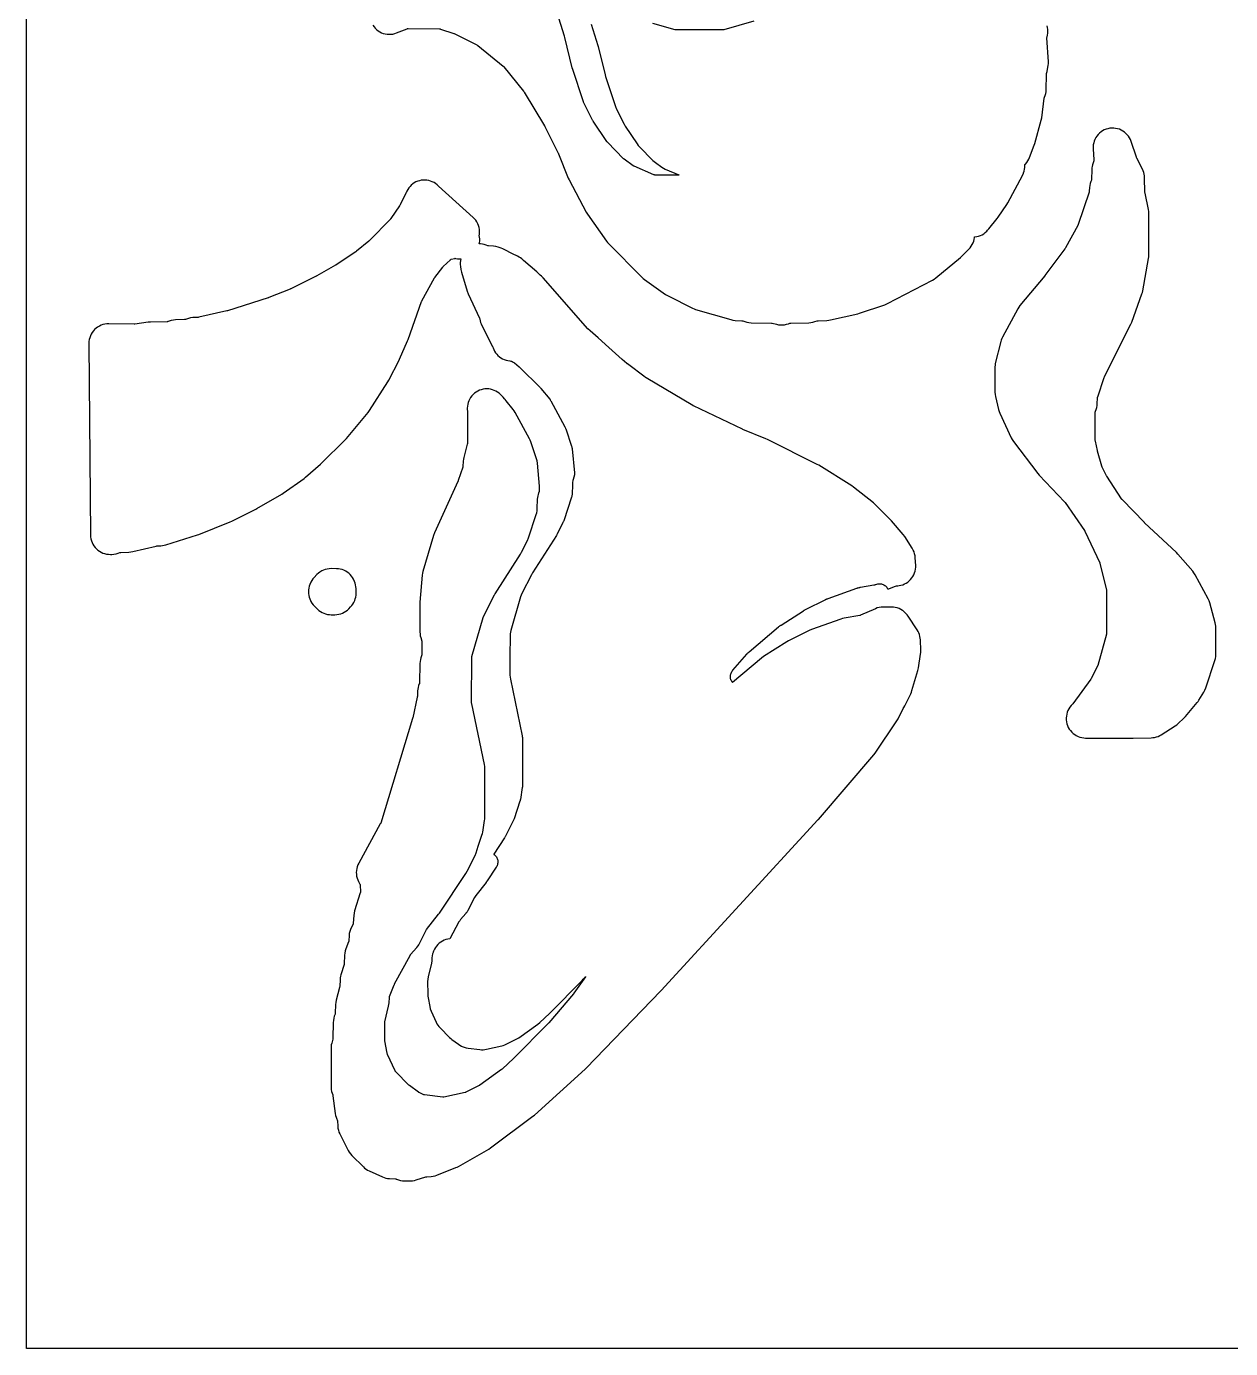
# Model space of a CAD drawing. Header units: millimetres. Extents: x 0 to 300, y 0 to 300.
# Drawn here: x 0 to 154.4, y 0 to 169.5 of the extents above; entities that cross this region are included whole.
import ezdxf

# ---------------------------------------------------------------- set-up
doc = ezdxf.new("R2010")
doc.units = ezdxf.units.MM
doc.layers.add('CUT', color=7, linetype='CONTINUOUS')

msp = doc.modelspace()

# ---------------------------------------------------------------- linework, layer by layer
at = {"layer": 'CUT'}
for points in [[(0.0614, 0), (0.0029, 0.0029), (0, 0.0614), (0, 299.9386), (0.0029, 299.9971), (0.0614, 300), (299.9341, 300), (299.9926, 299.9971), (299.9954, 299.9386), (299.9954, 0.0614), (299.9926, 0.0029), (299.9341, 0)], [(124.7266, 120.1309), (124.8174, 119.9068), (126.2771, 116.751), (126.4031, 116.5131), (126.554, 116.2901), (129.6802, 112.1665), (129.8616, 111.9533), (133.1241, 108.5257), (133.1273, 108.5222), (133.1737, 108.4659), (133.1835, 108.4525), (135.676, 104.8828), (135.679, 104.8782), (135.7211, 104.8059), (135.7296, 104.7888), (137.6202, 100.7307), (137.6276, 100.7137), (137.654, 100.6386), (137.6588, 100.6207), (138.4777, 97.2706), (138.4824, 97.2486), (138.494, 97.1523), (138.4947, 97.1299), (138.4977, 91.677), (138.4973, 91.6599), (138.494, 91.6231), (138.4872, 91.5865), (138.4831, 91.5704), (137.3635, 87.5731), (137.3581, 87.5557), (137.3298, 87.4826), (137.322, 87.4661), (136.5259, 85.8847), (136.5235, 85.8801), (136.482, 85.8118), (136.4717, 85.7969), (134.1763, 82.6619), (134.1635, 82.6454), (134.0634, 82.5365), (133.956, 82.4273), (133.7997, 82.2328), (133.6636, 82.0237), (133.549, 81.8021), (133.4571, 81.5702), (133.3887, 81.3303), (133.3446, 81.0847), (133.3251, 80.836), (133.3306, 80.5865), (133.3609, 80.3389), (133.4157, 80.0955), (133.4945, 79.8588), (133.5965, 79.6311), (133.7207, 79.4147), (133.8659, 79.2118), (134.0305, 79.0244), (134.213, 78.8543), (134.4116, 78.7032), (134.6242, 78.5727), (134.8488, 78.464), (135.0831, 78.3783), (135.3248, 78.3163), (135.5714, 78.2787), (135.8206, 78.2659), (141.8806, 78.2572), (141.927, 78.2576), (144.2127, 78.2968), (144.4416, 78.3113), (144.6683, 78.3467), (144.8908, 78.4027), (145.1072, 78.4789), (145.3157, 78.5745), (145.5146, 78.689), (147.309, 79.834), (147.494, 79.9642), (147.6664, 80.1105), (148.4046, 80.7968), (148.6117, 81.0139), (150.1231, 82.802), (150.2421, 82.9544), (150.349, 83.1156), (150.9832, 84.1569), (151.1181, 84.41), (151.2231, 84.677), (152.3825, 88.2065), (152.4515, 88.4613), (152.4933, 88.7221), (152.5073, 88.9857), (152.5086, 92.3912), (152.499, 92.6107), (152.4702, 92.8284), (152.4224, 93.0428), (151.7384, 95.5807), (151.6459, 95.8581), (151.5217, 96.1228), (149.8538, 99.1952), (149.7113, 99.4267), (149.5445, 99.6413), (147.6373, 101.8382), (147.4583, 102.0241), (143.3854, 105.8382), (143.3646, 105.8582), (143.3442, 105.8787), (140.4898, 108.8241), (140.4774, 108.8375), (140.4282, 108.8992), (140.4179, 108.9143), (138.5282, 111.8272), (138.4907, 111.889), (138.4571, 111.9529), (137.9437, 113.0041), (137.9414, 113.0091), (137.9107, 113.088), (137.9049, 113.1063), (137.3487, 115.0496), (137.3391, 115.0849), (137.3307, 115.1206), (137.0674, 116.3126), (137.0637, 116.3317), (137.0542, 116.415), (137.0535, 116.4344), (137.0305, 118.5612), (137.0305, 118.5728), (137.0307, 118.5976), (137.0558, 120.0404), (137.0567, 120.0609), (137.0623, 120.1048), (137.0727, 120.1478), (137.0791, 120.1673), (137.1604, 120.3925), (137.2327, 120.629), (137.2813, 120.8716), (137.3057, 121.1178), (137.3433, 121.881), (137.3446, 121.898), (137.3497, 121.9345), (137.3582, 121.9706), (137.3631, 121.9864), (138.1903, 124.467), (138.2206, 124.5479), (138.2566, 124.6263), (141.62, 131.2999), (141.7415, 131.5833), (143.0285, 135.1827), (143.0895, 135.3782), (143.1343, 135.578), (143.8858, 139.7185), (143.9158, 139.9399), (143.926, 140.1632), (143.9295, 145.4976), (143.9162, 145.7569), (143.8761, 146.0134), (143.4388, 148.0942), (143.4357, 148.1111), (143.4271, 148.1844), (143.4263, 148.2016), (143.3784, 150.1003), (143.363, 150.321), (143.3282, 150.5395), (143.2742, 150.7541), (143.2014, 150.9631), (143.1104, 151.1648), (142.3908, 152.5887), (142.3556, 152.6649), (142.3259, 152.7434), (141.6457, 154.7486), (141.5548, 154.9787), (141.4415, 155.1987), (141.307, 155.4064), (141.1527, 155.5997), (140.98, 155.7769), (140.7906, 155.9362), (140.5864, 156.0759), (140.3694, 156.1948), (140.1417, 156.2917), (139.9056, 156.3655), (139.6633, 156.4157), (139.4172, 156.4417), (139.1698, 156.4432), (138.9235, 156.4202), (138.6806, 156.373), (138.4435, 156.3021), (138.2147, 156.208), (137.9962, 156.0918), (137.7904, 155.9546), (137.5991, 155.7977), (137.4242, 155.6226), (137.2675, 155.4311), (137.1305, 155.2251), (137.0145, 155.0065), (136.9207, 154.7776), (136.85, 154.5404), (136.8031, 154.2975), (136.7805, 154.0511), (136.7823, 153.8037), (136.8628, 152.3861), (136.8634, 152.3655), (136.8611, 152.3212), (136.8539, 152.2775), (136.8489, 152.2575), (136.7027, 151.7351), (136.6557, 151.5361), (136.6251, 151.3339), (136.6112, 151.1299), (136.5766, 149.8699), (136.5758, 149.8532), (136.5716, 149.8175), (136.5613, 149.7835), (136.5553, 149.7677), (136.4914, 149.6091), (136.4047, 149.3554), (136.3456, 149.0939), (136.3148, 148.8276), (136.2862, 148.3609), (136.2857, 148.3555), (136.2783, 148.3044), (136.2721, 148.2783), (136.2651, 148.2554), (134.8717, 144.0787), (134.866, 144.0628), (134.8369, 143.9961), (134.8291, 143.9811), (133.2511, 141.1009), (133.2073, 141.0274), (133.1583, 140.9572), (130.6068, 137.5656), (130.5886, 137.5421), (130.5699, 137.5191), (127.3897, 133.703), (127.2382, 133.5013), (127.1078, 133.2854), (125.1603, 129.6593), (125.0695, 129.4721), (124.9947, 129.2779), (124.9362, 129.0782), (124.2377, 126.2619), (124.1963, 126.0592), (124.1717, 125.8538), (124.1642, 125.6471), (124.1801, 122.606), (124.1988, 122.3137), (124.2515, 122.0255), (124.6579, 120.3628)], [(58.508, 66.2031), (58.748, 67.6724), (58.7727, 67.8747), (58.7807, 68.0784), (58.7734, 74.3526), (58.76, 74.6078), (58.7207, 74.8603), (57.0997, 82.6296), (57.096, 82.6498), (57.0874, 82.7347), (57.0869, 82.7553), (57.0969, 88.6011), (57.0973, 88.6197), (57.101, 88.6581), (57.1083, 88.6959), (57.1131, 88.714), (58.5765, 93.7305), (58.582, 93.7476), (58.6091, 93.8167), (58.6168, 93.833), (60.0179, 96.6304), (60.0487, 96.688), (60.0825, 96.7438), (63.3635, 101.8514), (63.4948, 102.082), (64.2459, 103.5798), (64.3839, 103.9132), (65.3801, 106.9159), (65.4446, 107.1466), (65.4866, 107.3824), (65.5059, 107.6212), (65.5498, 108.9603), (65.5511, 108.9818), (65.5637, 109.0702), (65.5684, 109.0912), (65.7235, 109.6988), (65.7676, 109.9089), (65.7935, 110.1221), (65.801, 110.3367), (65.7901, 110.5511), (65.5131, 113.4954), (65.4703, 113.7768), (65.3959, 114.0514), (64.6687, 116.2342), (64.5904, 116.4387), (64.4945, 116.6356), (62.6711, 119.9984), (62.5534, 120.1937), (62.4183, 120.3775), (61.532, 121.4749), (61.5294, 121.4785), (61.3769, 121.6671), (61.375, 121.6693), (61.3029, 121.7586), (61.1193, 121.962), (60.7859, 122.293), (60.6051, 122.4558), (60.4093, 122.6002), (60.2005, 122.725), (59.9805, 122.8288), (59.7514, 122.9108), (59.5155, 122.9701), (59.2749, 123.0062), (59.032, 123.0188), (58.7889, 123.0076), (58.5481, 122.973), (58.3119, 122.915), (58.0823, 122.8344), (57.8617, 122.7319), (57.6521, 122.6084), (57.4555, 122.4651), (57.2738, 122.3034), (57.1086, 122.1248), (56.9616, 121.9309), (56.8341, 121.7237), (56.7274, 121.5051), (56.6424, 121.2772), (56.5799, 121.0421), (56.5407, 120.802), (56.5249, 120.5592), (56.5328, 120.3161), (56.5414, 120.2499), (56.553, 120.1185), (56.5534, 120.1005), (56.5409, 116.0263), (56.5405, 116.0095), (56.5374, 115.9749), (56.5314, 115.9406), (56.5276, 115.9247), (56.0855, 114.2383), (56.0353, 113.9998), (56.0085, 113.7575), (55.9669, 113.0791), (55.9654, 113.0621), (55.9602, 113.0269), (55.9519, 112.9922), (55.947, 112.9763), (55.3754, 111.2534), (55.3523, 111.1897), (55.3257, 111.1274), (52.3077, 104.5648), (52.1796, 104.222), (50.834, 99.6214), (50.7757, 99.377), (50.7422, 99.1279), (50.454, 95.6814), (50.4454, 95.462), (50.4616, 91.8261), (50.473, 91.5985), (50.5051, 91.3729), (50.5576, 91.1511), (50.6962, 90.6654), (50.7007, 90.6481), (50.7077, 90.6115), (50.7113, 90.5743), (50.7118, 90.5568), (50.7214, 89.0355), (50.721, 89.0141), (50.7165, 88.97), (50.7072, 88.9267), (50.7011, 88.9062), (50.5845, 88.5527), (50.5188, 88.3143), (50.4769, 88.0705), (50.4594, 87.8237), (50.4059, 85.3382), (50.405, 85.3186), (50.4001, 85.2786), (50.3875, 85.2403), (50.38, 85.2222), (50.3697, 85.199), (50.2851, 84.9812), (50.2212, 84.7565), (50.1786, 84.5268), (50.1575, 84.2941), (50.128, 83.6125), (50.1269, 83.5952), (50.1176, 83.5244), (50.1142, 83.5074), (49.53, 80.8579), (49.5187, 80.8111), (49.5056, 80.7649), (45.4254, 67.3653), (45.4188, 67.3457), (45.3857, 67.2671), (45.3762, 67.2488), (42.6102, 62.2221), (42.5025, 62.0013), (42.4169, 61.771), (42.3544, 61.5335), (42.3155, 61.291), (42.3006, 61.0458), (42.3098, 60.8003), (42.3431, 60.5569), (42.4001, 60.318), (42.4803, 60.0858), (42.5828, 59.8626), (42.7509, 59.5396), (42.7604, 59.5201), (42.7766, 59.4785), (42.7833, 59.4344), (42.7847, 59.4128), (42.8209, 58.5285), (42.8212, 58.5115), (42.8196, 58.4762), (42.812, 58.4421), (42.8072, 58.4255), (42.079, 56.1003), (42.0057, 55.8042), (41.9691, 55.5015), (41.9113, 54.5295), (41.9096, 54.5093), (41.9029, 54.4683), (41.888, 54.4294), (41.8793, 54.4112), (41.6418, 53.9412), (41.5362, 53.702), (41.4561, 53.453), (41.4025, 53.197), (41.376, 52.9368), (41.3427, 52.2642), (41.3412, 52.2435), (41.3345, 52.2009), (41.3235, 52.1593), (41.3165, 52.1396), (40.9655, 51.2212), (40.8834, 50.9661), (40.829, 50.7036), (40.8031, 50.4368), (40.755, 49.3259), (40.7538, 49.3087), (40.7492, 49.2731), (40.7414, 49.238), (40.7367, 49.2219), (40.3281, 47.9218), (40.273, 47.7165), (40.2356, 47.5072), (40.2161, 47.2955), (40.1725, 46.4129), (40.1709, 46.3921), (40.1576, 46.3067), (40.1528, 46.2863), (39.716, 44.6423), (39.6589, 44.365), (39.6335, 44.0831), (39.597, 42.9802), (39.5958, 42.96), (39.5902, 42.9185), (39.5803, 42.8778), (39.574, 42.8586), (39.4794, 42.5907), (39.4037, 42.3335), (39.356, 42.0695), (39.3368, 41.802), (39.3008, 39.7802), (39.3006, 39.7748), (39.2958, 39.7247), (39.2911, 39.6998), (39.2854, 39.6764), (39.1425, 39.1504), (39.0933, 38.9305), (39.0641, 38.707), (39.0552, 38.4818), (39.082, 33.4599), (39.0955, 33.2136), (39.1332, 32.9699), (39.1947, 32.7311), (39.2675, 32.532), (39.2879, 32.4718), (39.297, 32.4323), (39.3, 32.413), (39.5922, 30.1459), (39.6376, 29.895), (39.7084, 29.65), (39.8038, 29.4135), (39.8527, 29.3081), (39.8602, 29.2907), (39.8732, 29.2538), (39.8789, 29.2151), (39.8803, 29.1962), (39.9155, 28.5073), (39.9423, 28.2483), (39.996, 27.9934), (40.0758, 27.7455), (40.181, 27.5073), (41.2457, 25.4002), (41.3794, 25.1676), (41.5373, 24.9506), (41.7176, 24.7517), (43.1998, 23.2833), (43.3667, 23.1323), (43.5464, 22.9969), (43.7376, 22.8782), (43.9387, 22.7772), (45.6668, 22.0044), (45.8782, 21.9211), (46.0964, 21.8574), (46.3194, 21.8138), (46.5454, 21.7906), (47.3407, 21.7454), (47.3579, 21.744), (47.3933, 21.7389), (47.4269, 21.7278), (47.4432, 21.7213), (47.4709, 21.7094), (47.7098, 21.6208), (47.9565, 21.557), (48.2085, 21.5187), (48.463, 21.5062), (49.2436, 21.5078), (49.4945, 21.5209), (49.7428, 21.5592), (49.9861, 21.6221), (51.2144, 22.007), (51.2373, 22.0135), (51.3343, 22.0315), (51.358, 22.0337), (51.8852, 22.0673), (52.1428, 22.0972), (52.3959, 22.1536), (52.6418, 22.2359), (55.0725, 23.1925), (55.2415, 23.2663), (55.4046, 23.3524), (59.273, 25.58), (59.5167, 25.7399), (64.9399, 29.7705), (65.1274, 29.9244), (71.6358, 35.8219), (71.7539, 35.9362), (81.3378, 45.8434), (81.3811, 45.8893), (101.4955, 67.7615), (101.5512, 67.8241), (108.6734, 76.1093), (108.8504, 76.3412), (111.6214, 80.4507), (111.7878, 80.7365), (112.4347, 82.0394), (112.5148, 82.1814), (112.6289, 82.4102), (112.7021, 82.5779), (113.3827, 83.9484), (113.4692, 84.1431), (113.5388, 84.3444), (114.313, 86.9345), (114.3903, 87.2812), (114.6503, 89.0223), (114.6736, 89.2477), (114.6764, 89.4743), (114.6312, 90.8387), (114.613, 91.0674), (114.5741, 91.2935), (114.5145, 91.515), (114.4349, 91.7301), (114.3359, 91.9371), (114.2184, 92.1341), (113.0683, 93.8748), (112.9285, 94.066), (112.7712, 94.2432), (112.5979, 94.4047), (112.41, 94.549), (112.3338, 94.6021), (112.1201, 94.7352), (111.8941, 94.8463), (111.658, 94.934), (111.4144, 94.9975), (111.1656, 95.0362), (110.9515, 95.0477), (110.9141, 95.0497), (109.8783, 95.053), (109.6173, 95.0402), (109.3591, 95.0002), (109.1065, 94.9335), (108.8622, 94.8407), (106.956, 94.0007), (106.951, 93.9986), (106.9038, 93.982), (106.8795, 93.9758), (106.856, 93.9712), (104.8352, 93.6255), (104.6235, 93.5798), (104.4166, 93.5159), (100.6611, 92.1759), (100.3834, 92.0575), (97.7238, 90.728), (97.4943, 90.5977), (94.5277, 88.6998), (94.2623, 88.5042), (90.5509, 85.371), (90.4961, 85.4388), (90.4306, 85.5386), (90.3754, 85.6445), (90.331, 85.7553), (90.2978, 85.8699), (90.2762, 85.9873), (90.2663, 86.1063), (90.2684, 86.2256), (90.2822, 86.3442), (90.3078, 86.4608), (90.3448, 86.5742), (90.3929, 86.6835), (90.4516, 86.7874), (90.5204, 86.885), (90.5438, 86.915), (90.5818, 86.9611), (92.3594, 89.015), (92.3749, 89.0326), (92.4076, 89.0689), (92.4234, 89.0862), (92.434, 89.0975), (92.4667, 89.1311), (92.5362, 89.1997), (92.5702, 89.232), (92.5816, 89.2424), (92.5991, 89.2581), (92.6358, 89.2903), (92.6535, 89.3056), (96.4553, 92.515), (96.4859, 92.54), (96.5506, 92.5911), (96.5821, 92.6151), (96.6363, 92.655), (96.6686, 92.678), (96.7365, 92.7247), (96.7695, 92.7466), (99.6392, 94.5825), (99.6661, 94.5992), (99.7226, 94.6333), (99.7499, 94.6493), (99.7968, 94.6759), (99.8246, 94.6912), (99.8828, 94.7223), (99.9109, 94.7368), (102.4907, 96.0264), (102.5234, 96.0421), (102.5919, 96.0738), (102.625, 96.0885), (102.6817, 96.1127), (102.7153, 96.1264), (102.7856, 96.1539), (102.8195, 96.1666), (106.4852, 97.4745), (106.5097, 97.483), (106.5611, 97.5001), (106.5859, 97.508), (106.6023, 97.5131), (106.6523, 97.5273), (106.757, 97.5548), (106.8075, 97.5668), (106.8243, 97.5705), (106.8498, 97.5757), (106.903, 97.586), (106.9285, 97.5906), (108.6434, 97.8839), (108.7714, 97.9113), (108.8733, 97.9419), (108.9301, 97.9642), (109.0422, 98.002), (109.1574, 98.0285), (109.2747, 98.0436), (109.3929, 98.047), (109.5108, 98.0388), (109.6274, 98.019), (109.7415, 97.9879), (109.8519, 97.9457), (109.9577, 97.8928), (110.0577, 97.8297), (110.1511, 97.7571), (110.2368, 97.6757), (110.3142, 97.5862), (110.3823, 97.4896), (110.4406, 97.3867), (110.467, 97.3271), (111.2316, 97.664), (111.2921, 97.6888), (111.3114, 97.6962), (111.43, 97.7342), (111.5461, 97.7585), (111.735, 97.7777), (111.7349, 97.7785), (111.894, 97.7942), (112.135, 97.8422), (112.3702, 97.9137), (112.5972, 98.0079), (112.8139, 98.1239), (113.0181, 98.2606), (113.2079, 98.4168), (113.3814, 98.5908), (113.5371, 98.781), (113.6733, 98.9856), (113.7887, 99.2026), (113.8823, 99.4298), (113.9531, 99.6652), (114.0005, 99.9064), (114.024, 100.151), (114.0233, 100.3968), (113.9731, 101.3636), (113.9462, 101.6211), (113.8929, 101.8745), (113.8137, 102.121), (113.7094, 102.358), (113.5812, 102.5829), (112.616, 104.0888), (112.4155, 104.3595), (110.9362, 106.0985), (110.7968, 106.2494), (108.8384, 108.2012), (108.6253, 108.3906), (106.0611, 110.4205), (105.8383, 110.5779), (101.6198, 113.2253), (101.4098, 113.3434), (95.0188, 116.5421), (94.8309, 116.6267), (91.8788, 117.8113), (91.8432, 117.8263), (91.8081, 117.8424), (85.5383, 120.8429), (85.4915, 120.8666), (85.4457, 120.8923), (79.4469, 124.4427), (79.3925, 124.4769), (79.3399, 124.514), (77.0558, 126.2227), (77.0199, 126.2507), (76.985, 126.2801), (76.3908, 126.7998), (74.6996, 128.3102), (73.3158, 129.5459), (72.303, 130.4504), (71.9885, 130.7312), (66.2496, 137.2333), (66.0336, 137.4498), (65.8654, 137.5989), (65.7092, 137.7757), (65.4542, 138.0258), (63.7578, 139.467), (63.6645, 139.5498), (63.6125, 139.5905), (63.5175, 139.6712), (63.3481, 139.803), (63.168, 139.9199), (62.9786, 140.0208), (62.3383, 140.3274), (61.2697, 140.8874), (61.0811, 140.9765), (60.8857, 141.0495), (60.4889, 141.1791), (60.2016, 141.2544), (59.9075, 141.2952), (59.2579, 141.346), (59.2413, 141.3477), (59.2059, 141.3537), (59.1732, 141.3689), (58.9458, 141.4613), (58.7104, 141.5311), (58.4694, 141.5774), (58.225, 141.5998), (58.0533, 141.5987), (58.0882, 141.7569), (58.1171, 141.9964), (58.1228, 142.2376), (58.1052, 142.4782), (58.0681, 142.6952), (58.0671, 142.7043), (58.0783, 142.8164), (58.0968, 142.9594), (58.1037, 143.2132), (58.0847, 143.4664), (58.0402, 143.7163), (57.9706, 143.9605), (57.8765, 144.1963), (57.7591, 144.4213), (57.6194, 144.6333), (57.4589, 144.8301), (57.2793, 145.0095), (52.8485, 149.0082), (52.8351, 149.0207), (52.8307, 149.0253), (52.6554, 149.1898), (52.4651, 149.3366), (52.2616, 149.4645), (52.0468, 149.5723), (51.8226, 149.659), (51.5911, 149.7237), (51.3545, 149.7659), (51.1149, 149.7852), (50.8746, 149.7814), (50.6358, 149.7545), (50.4006, 149.7048), (50.1713, 149.6328), (49.95, 149.539), (49.7387, 149.4245), (49.5394, 149.2902), (49.3539, 149.1373), (49.1839, 148.9674), (49.031, 148.7819), (48.8967, 148.5826), (48.7821, 148.3714), (48.7296, 148.2476), (48.6949, 148.1728), (47.9165, 146.6126), (47.8781, 146.5417), (47.8349, 146.4735), (46.7415, 144.8692), (46.7383, 144.8646), (46.6847, 144.7986), (46.6716, 144.7845), (44.0027, 142.0567), (43.9566, 142.0121), (43.9081, 141.97), (42.3212, 140.6639), (42.2754, 140.6281), (42.228, 140.5945), (39.7183, 138.9101), (39.6783, 138.8844), (39.6372, 138.8602), (37.2162, 137.5021), (37.1901, 137.4879), (37.1637, 137.4744), (33.9026, 135.8529), (33.859, 135.8323), (33.8147, 135.8135), (31.0822, 134.72), (31.0406, 134.7042), (30.9984, 134.69), (25.7778, 133.0402), (25.7322, 133.0267), (25.686, 133.0151), (22.1218, 132.1948), (22.105, 132.1913), (22.032, 132.1814), (22.0149, 132.1802), (21.3366, 132.1499), (21.0553, 132.1213), (20.7791, 132.0611), (20.5114, 131.9702), (20.3793, 131.9168), (20.3637, 131.9109), (20.3293, 131.9004), (20.2939, 131.8963), (20.2771, 131.8954), (19.1237, 131.8629), (18.8397, 131.8386), (18.5604, 131.7822), (18.2893, 131.6943), (18.1545, 131.642), (18.1493, 131.6401), (18.1021, 131.6262), (18.0728, 131.6231), (18.0481, 131.6219), (15.8874, 131.5819), (15.5881, 131.5583), (13.9198, 131.3254), (13.9151, 131.3248), (13.842, 131.3199), (13.8254, 131.3198), (10.5445, 131.3624), (10.296, 131.3533), (10.0497, 131.3195), (9.808, 131.2615), (9.5732, 131.1797), (9.3477, 131.075), (9.1337, 130.9484), (8.9334, 130.8012), (8.7486, 130.6348), (8.5813, 130.4509), (8.4331, 130.2513), (8.3055, 130.0379), (8.1996, 129.8129), (8.1167, 129.5785), (8.0574, 129.3371), (8.0224, 129.0909), (8.0121, 128.8425), (8.2095, 104.2848), (8.2237, 104.038), (8.2622, 103.7939), (8.3246, 103.5548), (8.4103, 103.323), (8.5185, 103.1007), (8.6481, 102.8903), (8.7979, 102.6937), (8.9663, 102.5128), (9.1518, 102.3494), (9.3524, 102.2052), (9.5664, 102.0815), (9.7915, 101.9795), (10.0256, 101.9002), (10.2664, 101.8444), (10.5115, 101.8127), (10.7585, 101.8054), (10.9535, 101.8092), (11.2243, 101.8293), (11.4913, 101.8786), (11.7515, 101.9566), (11.9687, 102.0349), (11.9873, 102.041), (12.0283, 102.0511), (12.0702, 102.0569), (12.0898, 102.058), (13.1331, 102.0913), (13.3839, 102.112), (13.6314, 102.1578), (16.6309, 102.8708), (16.6475, 102.8743), (16.72, 102.8848), (16.7369, 102.8861), (17.2428, 102.913), (17.4494, 102.9326), (17.6536, 102.9693), (17.8541, 103.0228), (21.9323, 104.2944), (22.1169, 104.3599), (26.1302, 105.9658), (26.3216, 106.0519), (29.4222, 107.6058), (29.562, 107.6815), (32.7539, 109.5439), (32.9401, 109.6639), (35.5982, 111.5489), (35.7858, 111.6959), (37.7123, 113.3593), (37.8394, 113.477), (40.8684, 116.4827), (41.0282, 116.6571), (43.807, 119.9926), (43.9874, 120.2382), (46.351, 123.9045), (46.4823, 124.134), (47.7833, 126.7152), (47.8393, 126.8339), (48.8735, 129.1858), (48.9401, 129.3535), (50.6661, 134.1996), (50.6679, 134.2044), (50.6991, 134.2747), (50.7071, 134.2902), (52.3242, 137.2384), (52.3265, 137.2426), (52.3656, 137.3032), (52.3752, 137.3164), (53.3738, 138.6269), (53.377, 138.631), (53.4299, 138.6902), (53.4427, 138.7028), (54.3772, 139.5827), (54.3915, 139.5955), (54.4243, 139.6205), (54.4631, 139.6344), (54.4817, 139.6395), (54.93, 139.7492), (54.9473, 139.753), (54.9851, 139.7585), (55.0321, 139.747), (55.269, 139.7013), (55.5092, 139.6787), (55.687, 139.6791), (55.6433, 139.4507), (55.621, 139.2063), (55.6229, 138.9609), (55.6487, 138.7168), (55.7125, 138.3078), (55.7878, 137.9756), (56.5188, 135.536), (56.6471, 135.1986), (56.6485, 135.1956), (58.0949, 132.0879), (58.1032, 132.0689), (58.1317, 131.9843), (58.1367, 131.9643), (58.1833, 131.7512), (58.2376, 131.5456), (58.3092, 131.3454), (58.3975, 131.152), (59.7647, 128.4665), (59.7668, 128.4623), (59.7946, 128.3967), (59.8001, 128.3814), (59.8268, 128.3017), (59.9143, 128.0771), (60.023, 127.8619), (60.1519, 127.6583), (60.2998, 127.468), (60.4654, 127.2928), (60.6471, 127.1344), (60.8432, 126.9942), (61.0518, 126.8736), (61.2712, 126.7736), (61.4991, 126.6952), (61.7335, 126.6391), (61.9722, 126.6059), (61.9871, 126.6045), (62.0959, 126.5839), (62.2021, 126.5527), (62.3048, 126.5114), (62.4029, 126.4602), (62.5003, 126.3966), (62.516, 126.3853), (62.5645, 126.3483), (63.1848, 125.851), (63.2353, 125.8082), (63.2757, 125.7722), (63.3239, 125.7268), (65.8411, 123.228), (65.8884, 123.1784), (65.9259, 123.1368), (65.9704, 123.0847), (67.1003, 121.6857), (67.1351, 121.6405), (67.1458, 121.626), (67.2091, 121.5311), (67.2184, 121.5157), (67.2467, 121.4662), (69.0518, 118.1372), (69.0769, 118.0885), (69.0845, 118.0729), (69.128, 117.9725), (69.1342, 117.9562), (69.1527, 117.9047), (69.9, 115.6616), (69.9206, 115.5934), (69.9265, 115.5717), (69.9558, 115.4326), (69.9592, 115.4103), (69.9679, 115.3396), (70.2575, 112.2612), (70.2614, 112.2076), (70.2623, 112.1906), (70.2631, 112.0882), (70.2555, 111.9911), (70.2388, 111.89), (70.2353, 111.8734), (70.2231, 111.8211), (70.0819, 111.2678), (70.0292, 111.0017), (70.0056, 110.7315), (69.9661, 109.5248), (69.9627, 109.465), (69.9612, 109.446), (69.9465, 109.3328), (69.9211, 109.2214), (69.916, 109.2031), (69.8985, 109.1458), (68.8948, 106.1204), (68.8633, 106.0358), (68.8351, 105.9677), (68.7976, 105.8856), (68.0523, 104.3994), (68.021, 104.3409), (67.9942, 104.2938), (67.9598, 104.237), (64.8745, 99.434), (64.7426, 99.2024), (63.5259, 96.7732), (63.4341, 96.5672), (63.3612, 96.3537), (62.1084, 92.0593), (62.0533, 91.8308), (62.0198, 91.5982), (62.0084, 91.3634), (62.0038, 88.704), (61.9998, 86.3289), (62.0128, 86.0701), (62.0525, 85.814), (63.5656, 78.5612), (63.5771, 78.4983), (63.5802, 78.4783), (63.5934, 78.3513), (63.5944, 78.3311), (63.5961, 78.2672), (63.6034, 72.1571), (63.6024, 72.1061), (63.6017, 72.09), (63.5936, 71.9884), (63.5916, 71.9724), (63.5844, 71.9219), (63.3332, 70.3842), (63.3242, 70.3352), (63.321, 70.3197), (63.2973, 70.2232), (63.2929, 70.208), (63.2781, 70.1605), (62.523, 67.8908), (62.492, 67.8076), (62.4642, 67.7406), (62.4274, 67.6598), (61.4308, 65.6653), (61.3936, 65.5963), (61.3614, 65.5409), (61.3199, 65.4743), (59.9126, 63.3674), (59.9377, 63.3515), (60.0291, 63.2802), (60.1132, 63.2005), (60.1893, 63.113), (60.2565, 63.0186), (60.3143, 62.9182), (60.3622, 62.8126), (60.3997, 62.7029), (60.4264, 62.5901), (60.442, 62.4753), (60.4466, 62.3595), (60.4399, 62.2438), (60.4221, 62.1292), (60.3934, 62.0169), (60.3539, 61.908), (60.3041, 61.8033), (60.2445, 61.7039), (59.0682, 59.9429), (59.055, 59.9236), (59.0272, 59.8837), (59.0137, 59.8647), (58.9904, 59.8325), (58.9765, 59.8137), (58.9472, 59.7749), (58.9329, 59.7565), (57.621, 58.0893), (57.5268, 57.9562), (57.4467, 57.8142), (56.6932, 56.3038), (56.6819, 56.2816), (56.6577, 56.2356), (56.6459, 56.2136), (56.638, 56.1992), (56.613, 56.156), (56.5615, 56.0714), (56.5062, 55.9883), (56.448, 55.9082), (56.4178, 55.8685), (56.4075, 55.8556), (56.3918, 55.8362), (56.3587, 55.7962), (56.3426, 55.7772), (55.6588, 54.9849), (55.5542, 54.8499), (55.4647, 54.7044), (54.2814, 52.53), (54.2728, 52.5295), (54.0282, 52.4904), (53.7887, 52.4273), (53.5566, 52.3408), (53.3341, 52.2317), (53.1236, 52.1012), (52.927, 51.9504), (52.7463, 51.781), (52.5833, 51.5945), (52.4395, 51.3928), (52.3164, 51.1778), (52.2151, 50.9518), (52.1658, 50.8252), (52.1447, 50.7614), (52.0846, 50.5799), (52.0292, 50.3276), (52, 50.0709), (51.975, 49.6632), (51.9705, 49.6092), (51.9687, 49.5921), (51.9527, 49.4848), (51.9494, 49.4679), (51.938, 49.4149), (51.5139, 47.6432), (51.462, 47.3498), (51.4453, 47.0524), (51.4511, 45.415), (51.4624, 45.1864), (51.4946, 44.9598), (51.7066, 43.8375), (51.7795, 43.5479), (51.8863, 43.2691), (52.5355, 41.8375), (52.6349, 41.6418), (52.7511, 41.4555), (52.8831, 41.2801), (53.0301, 41.1169), (54.2564, 39.8701), (54.4068, 39.7294), (54.5682, 39.6015), (55.3845, 39.0077), (55.5793, 38.8796), (55.7851, 38.7701), (55.8735, 38.7282), (56.1176, 38.628), (56.371, 38.5541), (56.6307, 38.5073), (58.1351, 38.3176), (58.3499, 38.2998), (58.5654, 38.3007), (58.7801, 38.3201), (58.9923, 38.3579), (60.9484, 38.7944), (61.1471, 38.8474), (61.3408, 38.9165), (61.5282, 39.0014), (62.7999, 39.6416), (62.9661, 39.7334), (63.125, 39.8376), (65.5659, 41.5743), (65.8273, 41.7882), (67.0783, 42.9622), (67.145, 43.0271), (71.267, 47.1941), (71.3987, 47.3381), (71.6787, 47.6692), (71.6825, 47.6733), (71.6986, 47.6905), (71.683, 47.6659), (70.2107, 45.5747), (70.1785, 45.5311), (70.1445, 45.4889), (66.9781, 41.7444), (66.9466, 41.7086), (66.9137, 41.674), (62.511, 37.2226), (62.5, 37.2117), (62.4755, 37.1882), (61.0597, 35.8596), (60.9975, 35.8051), (60.9318, 35.7549), (58.1497, 33.7755), (58.1456, 33.7727), (58.0817, 33.7338), (58.0661, 33.7255), (56.3416, 32.8573), (56.3367, 32.855), (56.2902, 32.8359), (56.2661, 32.8284), (56.2427, 32.8226), (53.5135, 32.2137), (53.4967, 32.2103), (53.4617, 32.2056), (53.4267, 32.207), (53.4095, 32.2088), (51.0624, 32.5048), (51.0417, 32.508), (50.9997, 32.5178), (50.9589, 32.5321), (50.9398, 32.5406), (50.352, 32.8189), (50.3354, 32.8272), (50.2694, 32.8664), (50.2542, 32.877), (49.1029, 33.7143), (49.0986, 33.7176), (49.0369, 33.7702), (49.0232, 33.7835), (47.323, 35.5121), (47.311, 35.5248), (47.2881, 35.5526), (47.2706, 35.5836), (47.263, 35.5995), (46.3053, 37.7113), (46.2962, 37.7332), (46.2666, 37.8268), (46.2615, 37.85), (45.9577, 39.458), (45.9547, 39.476), (45.9475, 39.551), (45.947, 39.5692), (45.9393, 41.7282), (45.9399, 41.7519), (45.9512, 41.8492), (45.9561, 41.8723), (46.4409, 43.8979), (46.4822, 44.1109), (46.5048, 44.3267), (46.5475, 45.0217), (46.5493, 45.0421), (46.5562, 45.0838), (46.5674, 45.1247), (46.5744, 45.1439), (47.1476, 46.6155), (47.178, 46.6869), (47.213, 46.7562), (49.1924, 50.3934), (49.203, 50.4118), (49.253, 50.484), (49.2664, 50.5005), (50.0645, 51.4251), (50.1936, 51.5879), (50.2193, 51.6264), (50.3088, 51.7608), (50.4092, 51.9427), (51.2516, 53.6316), (51.2611, 53.6495), (51.306, 53.7203), (51.3182, 53.7366), (52.8368, 55.6664), (52.951, 55.8238), (56.3469, 60.9077), (56.5044, 61.1789), (57.5184, 63.2084), (57.6542, 63.5366), (57.9431, 64.4049), (58.4129, 65.8169), (58.4681, 66.0081)], [(38.1359, 94.2515), (38.367, 94.1706), (38.6049, 94.1127), (38.8473, 94.0783), (39.092, 94.0678), (39.5633, 94.0708), (39.8116, 94.0847), (40.0572, 94.1232), (40.2977, 94.1859), (40.5309, 94.2721), (40.7543, 94.3811), (40.9658, 94.5118), (41.1633, 94.6628), (41.3448, 94.8327), (41.5661, 95.0614), (41.7262, 95.244), (41.8679, 95.4412), (41.9898, 95.6513), (42.0907, 95.8722), (42.1697, 96.1018), (42.2261, 96.338), (42.2593, 96.5786), (42.269, 96.8212), (42.2637, 97.4285), (42.2507, 97.6623), (42.2159, 97.8937), (42.1596, 98.121), (42.0823, 98.3419), (41.9847, 98.5547), (41.9533, 98.6153), (41.8298, 98.828), (41.686, 99.0275), (41.5233, 99.2119), (41.3432, 99.3794), (41.1476, 99.5284), (40.9383, 99.6574), (40.7173, 99.7653), (40.4868, 99.851), (40.2489, 99.9135), (40.0061, 99.9524), (39.7607, 99.9673), (39.0747, 99.975), (38.8214, 99.9651), (38.5705, 99.9295), (38.3245, 99.8687), (38.0859, 99.7833), (37.8572, 99.6742), (37.6407, 99.5425), (37.4386, 99.3896), (37.2531, 99.217), (36.8895, 98.8427), (36.7226, 98.6524), (36.5757, 98.4461), (36.4504, 98.2261), (36.4174, 98.1606), (36.3211, 97.9446), (36.2456, 97.7205), (36.1916, 97.4902), (36.1596, 97.2559), (36.1499, 97.0195), (36.1626, 96.7834), (36.1976, 96.5495), (36.2545, 96.3199), (36.3328, 96.0967), (36.4319, 95.882), (36.4826, 95.7844), (36.6151, 95.5593), (36.7703, 95.3492), (36.9466, 95.1564), (37.3224, 94.7864), (37.5051, 94.6234), (37.7029, 94.479), (37.9138, 94.3546)]]:
    msp.add_lwpolyline(points, close=True, dxfattribs=at)
for points in [[(72.4268, 169.7616), (73.2767, 167.041), (73.2885, 167.0013), (73.2975, 166.9686), (73.3079, 166.9284), (74.1875, 163.2781), (74.2464, 163.0728), (75.5375, 159.2018), (75.6715, 158.8777), (76.628, 156.9586), (76.7934, 156.6751), (78.3216, 154.411), (78.4583, 154.2272), (78.6114, 154.0566), (80.3307, 152.3086), (80.4897, 152.1605), (80.6608, 152.0267), (81.458, 151.4578), (81.6764, 151.3184), (81.9081, 151.2024), (83.6367, 150.446), (83.681, 150.424), (83.6316, 150.4218), (80.5663, 150.4359), (80.5462, 150.4365), (80.5049, 150.4409), (80.4653, 150.4536), (80.4466, 150.4612), (77.9197, 151.5669), (77.9011, 151.5756), (77.8269, 151.6177), (77.8098, 151.6293), (76.652, 152.4555), (76.6382, 152.4659), (76.5837, 152.5123), (76.5713, 152.5244), (74.5006, 154.6297), (74.4881, 154.643), (74.4403, 154.7014), (74.4298, 154.7163), (72.6592, 157.3394), (72.6165, 157.4075), (72.5783, 157.4782), (71.4821, 159.6776), (71.4465, 159.7557), (71.4165, 159.8362), (70.0022, 164.0764), (69.9867, 164.1264), (69.9734, 164.177), (69.0352, 168.0705), (68.991, 168.2303), (67.5938, 172.7023)], [(44.426, 169.6278), (44.5682, 169.4266), (44.7296, 169.2403), (44.9085, 169.0708), (45.1033, 168.9198), (45.3119, 168.7887), (45.5325, 168.6787), (45.7628, 168.591), (46.0007, 168.5264), (46.2437, 168.4856), (46.4896, 168.4688), (46.7359, 168.4764), (46.9803, 168.5081), (47.2204, 168.5638), (47.4538, 168.6429), (48.8215, 169.1826), (48.8394, 169.1891), (48.8771, 169.2), (48.9161, 169.2034), (48.9351, 169.2037), (52.9596, 169.1698), (52.9801, 169.1691), (53.0223, 169.1643), (53.0637, 169.1553), (53.0833, 169.1493), (54.783, 168.5877), (54.8668, 168.5566), (54.948, 168.5194), (56.0481, 167.9671), (56.049, 167.9667), (57.7507, 167.1124), (57.7695, 167.1023), (57.8436, 167.0545), (57.8606, 167.0415), (61.1195, 164.4063), (61.1357, 164.3925), (61.198, 164.3299), (61.2118, 164.3137), (63.7234, 161.1832), (63.7716, 161.1189), (63.8155, 161.0515), (66.4302, 156.7355), (66.4557, 156.6913), (66.4793, 156.6462), (68.184, 153.2177), (68.2048, 153.1736), (68.2239, 153.1286), (69.4614, 150.0448), (69.5775, 149.7961), (71.775, 145.6903), (71.9338, 145.4325), (74.3914, 141.9355), (74.5197, 141.7684), (74.6617, 141.6126), (78.9178, 137.321), (79.0773, 137.1736), (79.249, 137.0406), (81.9426, 135.1349), (82.102, 135.031), (82.2689, 134.9395), (85.3984, 133.3755), (85.6016, 133.285), (85.812, 133.2129), (90.3055, 131.8943), (90.5995, 131.827), (90.8994, 131.7956), (91.7468, 131.7582), (91.7668, 131.7568), (91.8076, 131.7509), (91.8477, 131.7408), (91.8667, 131.7345), (92.1005, 131.65), (92.364, 131.571), (92.6345, 131.5213), (92.9088, 131.5017), (95.5245, 131.4587), (95.5299, 131.4585), (95.5798, 131.4537), (95.6046, 131.4492), (95.628, 131.4435), (96.1812, 131.2946), (96.4383, 131.2398), (96.6997, 131.2122), (96.9625, 131.2122), (97.2239, 131.2398), (97.481, 131.2947), (97.7308, 131.3763), (97.9016, 131.4422), (97.918, 131.4481), (97.9526, 131.4581), (97.9881, 131.4618), (98.0057, 131.4624), (100.3108, 131.5001), (100.5726, 131.5181), (100.8312, 131.5635), (101.0835, 131.6358), (101.3826, 131.7387), (101.4015, 131.7447), (101.4413, 131.7541), (101.4818, 131.7594), (101.5015, 131.7606), (102.6326, 131.7967), (102.8734, 131.8161), (103.1112, 131.8586), (106.5908, 132.656), (106.8224, 132.7209), (110.0523, 133.7967), (110.2416, 133.8684), (110.4245, 133.9552), (116.1669, 136.9706), (116.3845, 137.0993), (116.5881, 137.2494), (119.7553, 139.8418), (119.9484, 140.0175), (120.8489, 140.927), (121.0104, 141.1067), (121.1538, 141.3012), (121.2777, 141.5086), (121.3811, 141.7269), (121.4629, 141.9543), (121.5223, 142.1885), (121.5589, 142.4273), (121.5628, 142.498), (121.6016, 142.4999), (121.8451, 142.5367), (122.0839, 142.5972), (122.3155, 142.6809), (122.5378, 142.787), (122.7485, 142.9145), (122.9457, 143.0621), (123.1274, 143.2284), (123.2474, 143.3496), (123.4143, 143.5359), (124.4746, 144.8463), (124.6063, 145.0247), (125.7045, 146.6594), (125.829, 146.8656), (127.7169, 150.3615), (127.8505, 150.6517), (127.8674, 150.6958), (127.9437, 150.9271), (127.9971, 151.1648), (128.0272, 151.4066), (128.0335, 151.6501), (128.0247, 151.7731), (128.1009, 151.845), (128.2636, 152.0324), (128.407, 152.2351), (128.5295, 152.4509), (128.63, 152.6779), (129.2357, 154.252), (129.3149, 154.4941), (130.1175, 157.4475), (130.1844, 157.783), (130.5057, 160.2718), (130.5085, 160.29), (130.5169, 160.3271), (130.5286, 160.3633), (130.5355, 160.3804), (130.5496, 160.4132), (130.6347, 160.6401), (130.6973, 160.8742), (130.737, 161.1133), (130.7534, 161.355), (130.791, 163.3192), (130.7918, 163.3388), (130.8014, 163.4197), (130.8052, 163.439), (130.8667, 163.7175), (130.9846, 164.2522), (131.0239, 164.4796), (131.042, 164.7096), (131.0389, 164.9404), (130.8544, 168.0186), (130.8538, 168.081), (130.8682, 168.1285), (130.9273, 168.3659), (130.9629, 168.6079), (130.9747, 168.8522), (130.9626, 169.0964), (130.9267, 169.3384), (130.8673, 169.5756)], [(93.2924, 170.1396), (89.4057, 169.0518), (89.3893, 169.0476), (89.3531, 169.041), (89.3164, 169.0376), (89.2999, 169.0372), (83.286, 169.0297), (83.2684, 169.0301), (83.2307, 169.0336), (83.1935, 169.0406), (83.1764, 169.0451), (80.3099, 169.8687)]]:
    msp.add_lwpolyline(points, dxfattribs=at)

doc.saveas('drawing.dxf')
